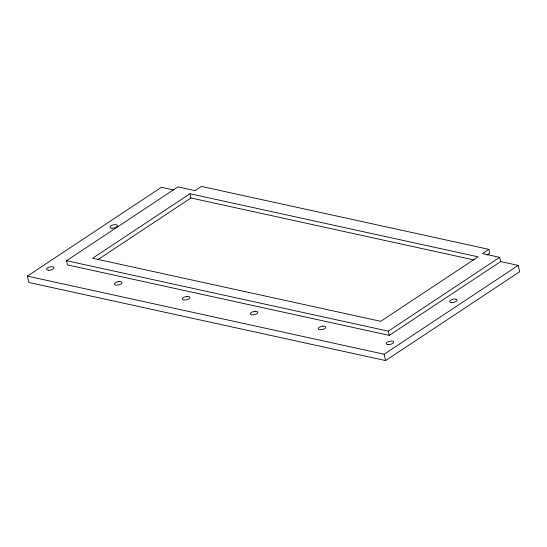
<?xml version="1.0" encoding="UTF-8"?>
<svg xmlns="http://www.w3.org/2000/svg" width="547" height="547" viewBox="0 0 547 547"><rect width="100%" height="100%" fill="white"/><g stroke="black" fill="none" stroke-linecap="round" stroke-linejoin="round"><path stroke-width="0.82" d="M486.939 255.039L489.777 253.158L488.888 249.35L201.474 186.424L195.088 190.657L177.919 186.896L66.536 260.7L67.52 264.933L389.279 335.379L500.662 261.575L518.173 265.404L519.65 271.756L385.608 360.576L28.827 282.464L27.35 276.112L161.392 187.293L173.898 190.028M189.959 193.747L92.621 258.252L380.726 321.328L478.064 256.83L189.959 193.747L190.944 197.98L474.051 259.969M97.865 259.661L190.944 197.98M488.888 249.35L482.509 253.582L499.678 257.343L500.662 261.575M66.536 260.7L388.295 331.147L499.678 257.343M27.35 276.112L384.131 354.23L518.173 265.404M388.295 331.147L389.279 335.379M384.131 354.23L385.608 360.576M119.055 281.582L118.084 281.726A3.829 1.614 -13.1 0 0 114.473 284.119A3.829 1.614 -13.1 0 0 118.357 284.966A3.829 1.614 -13.1 0 0 121.967 282.58L121.803 282.184A3.829 1.614 -13.1 0 0 119.055 281.582M186.978 296.453L186.007 296.597A3.829 1.614 -13.1 0 0 182.39 298.99A3.829 1.614 -13.1 0 0 186.281 299.838A3.829 1.614 -13.1 0 0 189.891 297.445L189.727 297.055A3.829 1.614 -13.1 0 0 186.978 296.453M254.902 311.325L253.924 311.469A3.829 1.614 -13.1 0 0 250.314 313.862A3.829 1.614 -13.1 0 0 254.198 314.71A3.829 1.614 -13.1 0 0 257.815 312.316L257.651 311.927A3.829 1.614 -13.1 0 0 254.902 311.325M322.826 326.197L321.848 326.34A3.829 1.614 -13.1 0 0 318.238 328.733A3.829 1.614 -13.1 0 0 322.121 329.581A3.829 1.614 -13.1 0 0 325.732 327.188L325.574 326.798A3.829 1.614 -13.1 0 0 322.826 326.197M388.151 344.624A3.829 1.614 -13.1 0 0 393.655 342.06A3.829 1.614 -13.1 0 0 387.919 341.813A3.829 1.614 -13.1 0 0 388.151 344.624M451.583 302.587A3.829 1.614 -13.1 0 0 457.087 300.029A3.829 1.614 -13.1 0 0 451.343 299.783A3.829 1.614 -13.1 0 0 451.583 302.587M48.539 270.266A3.829 1.614 -13.1 0 0 54.044 267.709A3.829 1.614 -13.1 0 0 48.307 267.456A3.829 1.614 -13.1 0 0 48.539 270.266M111.971 228.236A3.829 1.614 -13.1 0 0 117.475 225.672A3.829 1.614 -13.1 0 0 111.732 225.426A3.829 1.614 -13.1 0 0 111.971 228.236"/></g></svg>
